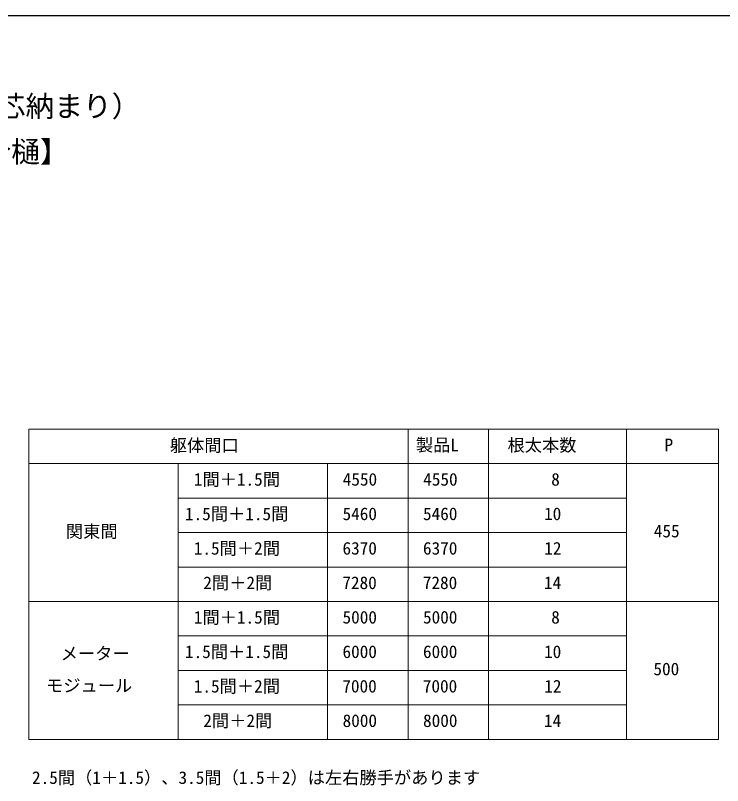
# Model space of a CAD drawing. Units: millimetres, scale not verified. Extents: x -875 to 875, y -1304 to 1296.
# Drawn here: x -332 to 284, y 576 to 1246 of the extents above; entities that cross this region are included whole.
import ezdxf
from ezdxf.enums import TextEntityAlignment as Align

# ---------------------------------------------------------------- set-up
doc = ezdxf.new("R2010")
doc.units = ezdxf.units.MM
doc.header["$LTSCALE"] = 8
doc.layers.add('0-1_TABLE1', color=7, linetype='Continuous', lineweight=18)
doc.layers.add('0-2_USER1', color=3, linetype='Continuous')
doc.layers.add('0-7_YKK_ZWAK', color=7, linetype='Continuous')
doc.styles.add('ＭＳ ゴシック', font='')
doc.styles.get('ＭＳ ゴシック').set_extended_font_data('MS Gothic')

msp = doc.modelspace()

# ---------------------------------------------------------------- linework, layer by layer
at = {"layer": '0-1_TABLE1'}
for p, q in [((-320, 885.8), (280, 885.8)), ((-320, 885.8), (-320, 615.8)), ((10, 885.8), (10, 615.8)), ((80, 885.8), (80, 615.8)), ((200, 885.8), (200, 615.8)), ((280, 885.8), (280, 615.8)), ((-320, 855.8), (280, 855.8)), ((-190, 855.8), (-190, 615.8)), ((-60, 855.8), (-60, 615.8)), ((-190, 825.8), (200, 825.8)), ((-190, 795.8), (200, 795.8)), ((-190, 765.8), (200, 765.8)), ((-320, 735.8), (280, 735.8)), ((-190, 705.8), (200, 705.8)), ((-190, 675.8), (200, 675.8)), ((-190, 645.8), (200, 645.8)), ((-320, 615.8), (280, 615.8))]:
    msp.add_line(p, q, dxfattribs=at)
at = {"layer": '0-7_YKK_ZWAK'}
msp.add_line((-875, 1245.8), (875, 1245.8), dxfattribs=at)

# ---------------------------------------------------------------- texts
at = {"layer": '0-1_TABLE1', "style": 'ＭＳ ゴシック'}
for s, p in [('躯体間口', (-197.273, 862.874)), ('製品L', (16.79, 863.215)), ('根太本数', (96.534, 863.044)), ('P', (233.097, 863.3)), ('1間＋1.5間', (-176.392, 833.257)), ('4550', (-46.818, 833.3)), ('4550', (23.182, 833.3)), ('8', (134.545, 833.3)), ('1.5間＋1.5間', (-184.062, 803.257)), ('5460', (-46.989, 803.3)), ('5460', (23.011, 803.3)), ('10', (128.324, 803.3)), ('関東間', (-287.685, 788.002)), ('455', (223.807, 788.3)), ('1.5間＋2間', (-176.392, 773.257)), ('6370', (-47.031, 773.3)), ('6370', (22.969, 773.3)), ('12', (128.494, 773.3)), ('2間＋2間', (-168.125, 743.257)), ('7280', (-47.159, 743.3)), ('7280', (22.841, 743.3)), ('14', (128.281, 743.3)), ('1間＋1.5間', (-176.392, 713.257)), ('5000', (-46.989, 713.3)), ('5000', (23.011, 713.3)), ('8', (134.545, 713.3)), ('メーター', (-292.202, 681.823)), ('1.5間＋1.5間', (-184.062, 683.257)), ('6000', (-47.031, 683.3)), ('6000', (22.969, 683.3)), ('10', (128.324, 683.3)), ('500', (223.466, 668.3)), ('モジュール', (-304.943, 653.84)), ('1.5間＋2間', (-176.392, 653.257)), ('7000', (-47.159, 653.3)), ('7000', (22.841, 653.3)), ('12', (128.494, 653.3)), ('2間＋2間', (-168.125, 623.257)), ('8000', (-46.946, 623.3)), ('8000', (23.054, 623.3)), ('14', (128.281, 623.3))]:
    msp.add_text(s, height=11, dxfattribs=at).set_placement(p, align=Align.BOTTOM_LEFT)
at = {"layer": '0-2_USER1', "style": 'ＭＳ ゴシック'}
for s, height, p in [('■ルシアス バルコニー 持ち出し式 （柱芯納まり）', 18.33, (-810.256, 1152.067)), ('■連結 桁隠しなし たて格子【軒天＋集合樋】', 18.33, (-810.256, 1112.493)), ('2.5間（1＋1.5）、3.5間（1.5＋2）は左右勝手があります', 11, (-317.108, 573.732))]:
    msp.add_text(s, height=height, dxfattribs=at).set_placement(p, align=Align.BOTTOM_LEFT)

doc.saveas('drawing.dxf')
